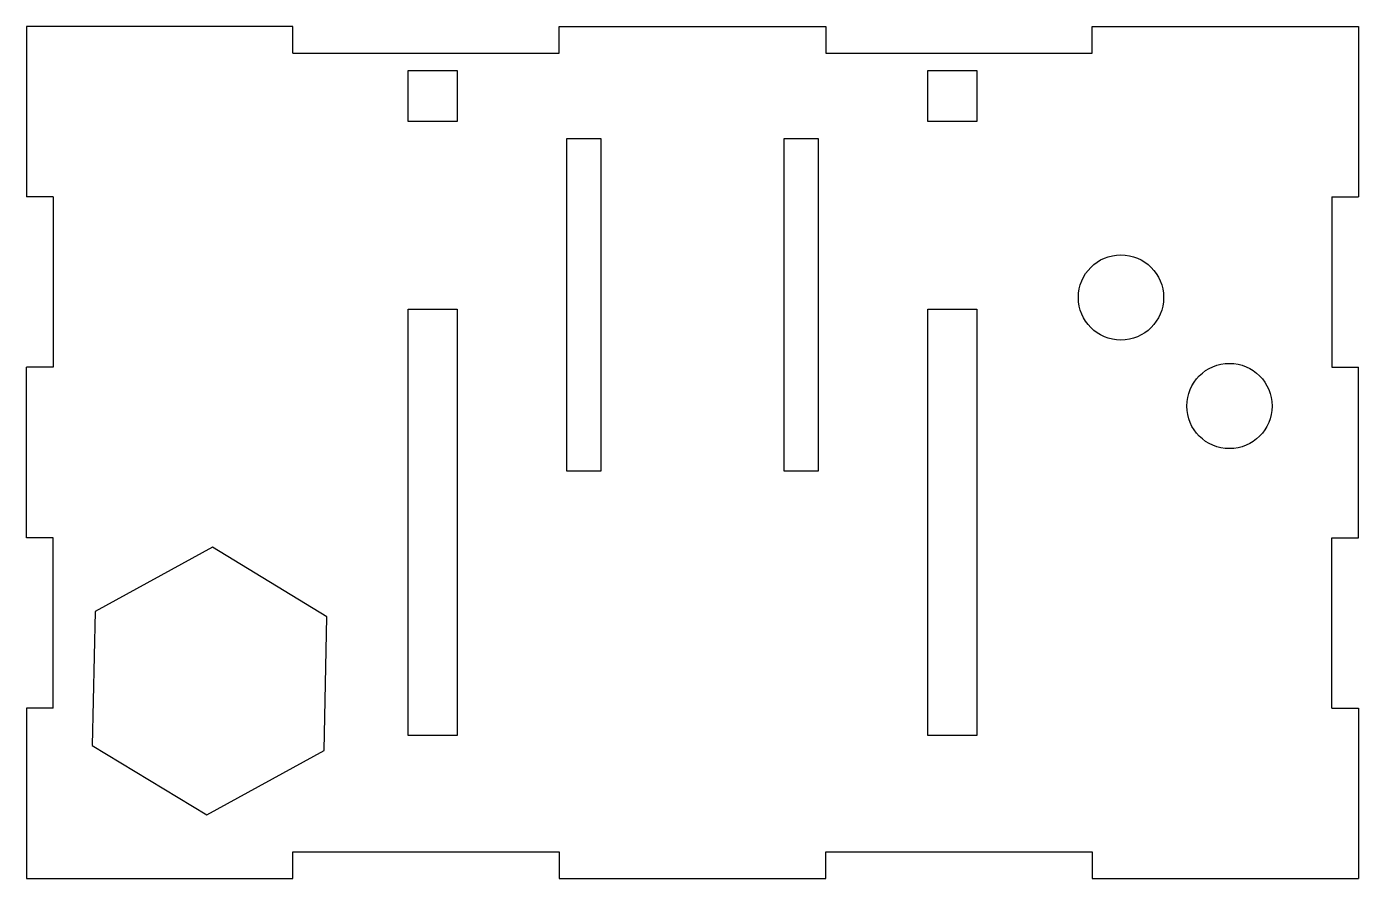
# Model space of a CAD drawing. Header units: millimetres. Extents: x -78 to 78, y -45 to 55.
import ezdxf

# ---------------------------------------------------------------- set-up
doc = ezdxf.new("R2010")
doc.units = ezdxf.units.MM
doc.layers.add('Shape2DView', color=7, linetype='CONTINUOUS')

msp = doc.modelspace()

# ---------------------------------------------------------------- linework, layer by layer
at = {"layer": 'Shape2DView'}
for p, q in [((-78.125, 54.755), (-78.125, 34.779)), ((-46.875, 54.755), (-78.125, 54.755)), ((-46.875, 51.63), (-46.875, 54.755)), ((-15.625, 51.63), (-15.625, 54.755)), ((-15.625, 54.755), (15.625, 54.755)), ((15.625, 54.755), (15.625, 51.63)), ((46.875, 51.63), (46.875, 54.755)), ((46.875, 54.755), (78.125, 54.755)), ((78.125, 54.755), (78.125, 34.779)), ((-46.875, 51.63), (-15.625, 51.63)), ((15.625, 51.63), (46.875, 51.63)), ((-33.375, 49.63), (-27.625, 49.63)), ((-33.375, 43.63), (-33.375, 49.63)), ((-27.625, 49.63), (-27.625, 43.63)), ((27.625, 49.63), (33.375, 49.63)), ((27.625, 43.63), (27.625, 49.63)), ((33.375, 49.63), (33.375, 43.63)), ((-27.625, 43.63), (-33.375, 43.63)), ((33.375, 43.63), (27.625, 43.63)), ((-14.75, 41.63), (-10.75, 41.63)), ((-14.75, 2.63), (-14.75, 41.63)), ((-10.75, 41.63), (-10.75, 2.63)), ((10.75, 41.63), (14.75, 41.63)), ((10.75, 2.63), (10.75, 41.63)), ((14.75, 41.63), (14.75, 2.63)), ((-75, 34.779), (-78.125, 34.779)), ((-75, 34.779), (-75, 14.803)), ((75, 34.779), (78.125, 34.779)), ((75, 34.779), (75, 14.803)), ((-33.375, 21.63), (-27.625, 21.63)), ((-33.375, -28.37), (-33.375, 21.63)), ((-27.625, 21.63), (-27.625, -28.37)), ((27.625, 21.63), (33.375, 21.63)), ((27.625, -28.37), (27.625, 21.63)), ((33.375, 21.63), (33.375, -28.37)), ((-78.125, -5.173), (-78.125, 14.803)), ((-75, 14.803), (-78.125, 14.803)), ((75, 14.803), (78.125, 14.803)), ((78.125, -5.173), (78.125, 14.803)), ((-10.75, 2.63), (-14.75, 2.63)), ((14.75, 2.63), (10.75, 2.63)), ((-75, -5.173), (-78.125, -5.173)), ((-75, -25.149), (-75, -5.173)), ((75, -5.173), (78.125, -5.173)), ((75, -25.149), (75, -5.173)), ((-56.3093, -6.2962), (-70.0774, -13.8465)), ((-42.8865, -14.4446), (-56.3093, -6.2962)), ((-70.0774, -13.8465), (-70.4227, -29.5452)), ((-43.2318, -30.1433), (-42.8865, -14.4446)), ((-78.125, -25.149), (-78.125, -45.125)), ((-75, -25.149), (-78.125, -25.149)), ((75, -25.149), (78.125, -25.149)), ((78.125, -25.149), (78.125, -45.125)), ((-70.4227, -29.5452), (-56.9999, -37.6936)), ((-27.625, -28.37), (-33.375, -28.37)), ((33.375, -28.37), (27.625, -28.37)), ((-56.9999, -37.6936), (-43.2318, -30.1433)), ((-46.875, -42), (-15.625, -42)), ((-46.875, -45.125), (-46.875, -42)), ((-15.625, -42), (-15.625, -45.125)), ((15.625, -42), (46.875, -42)), ((15.625, -45.125), (15.625, -42)), ((46.875, -42), (46.875, -45.125)), ((-78.125, -45.125), (-46.875, -45.125)), ((-15.625, -45.125), (15.625, -45.125)), ((46.875, -45.125), (78.125, -45.125))]:
    msp.add_line(p, q, dxfattribs=at)
for centre in [(50.2721, 22.994), (63, 10.266)]:
    msp.add_circle(centre, 5, dxfattribs=at)

doc.saveas('drawing.dxf')
